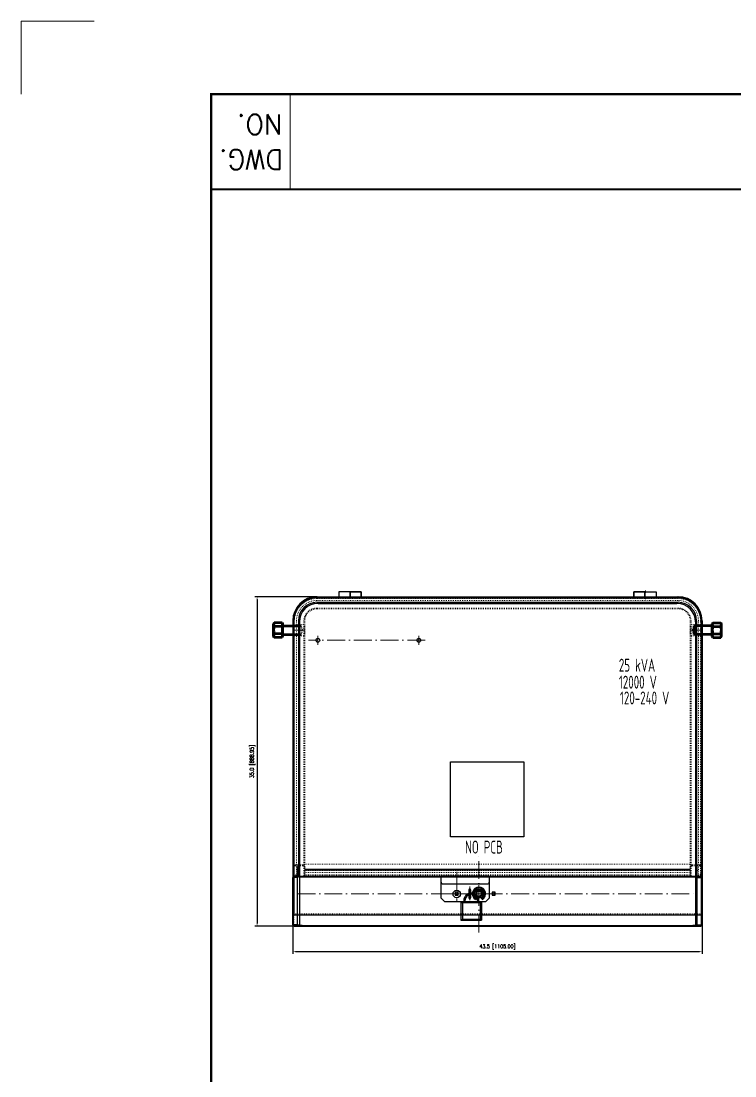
# Model space of a CAD drawing. Header units: millimetres. Extents: x 13152 to 36426, y -6229 to 3790.
# Drawn here: x 28138 to 30065, y 943 to 3790 of the extents above; entities that cross this region are included whole.
import ezdxf
from ezdxf.enums import TextEntityAlignment as Align

# ---------------------------------------------------------------- set-up
doc = ezdxf.new("R2010")
doc.units = ezdxf.units.MM
doc.header["$LTSCALE"] = 4
doc.linetypes.add('ACAD_ISO03W100', pattern=[1.18, 0.47, -0.71])
doc.linetypes.add('ACAD_ISO10W100', pattern=[18, 12, -3, 0, -3])
doc.layers.add('1', color=12, linetype='Continuous')
doc.layers.add('2', color=3, linetype='Continuous')
doc.layers.add('paper', color=254, linetype='Continuous', plot=False)
doc.layers.add('标注、文本', color=3, linetype='Continuous', lineweight=25)
doc.layers.add('粗实线', color=4, linetype='Continuous', lineweight=53)
doc.styles.add('pdm', font='gbenor.shx', dxfattribs={"width": 0.8, "bigfont": 'gbhzfs.shx'})
doc.styles.add('ROMANS', font='romans.shx', dxfattribs={"bigfont": 'whgtxt.shx'})
doc.styles.add('TH_GBDIM', font='romans.shx', dxfattribs={"width": 0.8, "bigfont": 'gbcbig.shx'})
doc.dimstyles.new('TH_GBDIM1', dxfattribs={"dimscale": 3, "dimtxt": 3.5, "dimasz": 2.5, "dimexe": 2, "dimexo": 0, "dimgap": 1.5, "dimtad": 1, "dimdec": 1, "dimlfac": 0.03937, "dimzin": 0, "dimdsep": 46, "dimtxsty": 'TH_GBDIM', "dimcen": 2.5, "dimclrd": 3, "dimclre": 256, "dimclrt": 2, "dimadec": 0, "dimazin": 0, "dimtfac": 0.714286, "dimtdec": 1, "dimtmove": 0, "dimatfit": 3, "dimfxl": 0, "dimtzin": 0, "dimlwd": -1, "dimlwe": -1, "dimarcsym": 0})
picture_1 = doc.add_image_def('image2.png', size_in_pixel=(657, 671))

# ---------------------------------------------------------------- blocks, each defined once
blk = doc.blocks.new('huuuuu')
at = {"layer": '标注、文本', "color": 1, "linetype": 'ACAD_ISO10W100', "lineweight": 18}
for p, q in [((2108, -5579.3), (2153.5, -5579.3)), ((2130.7, -5602.1), (2130.7, -5556.6))]:
    blk.add_line(p, q, dxfattribs=at)
at = {"layer": '标注、文本', "color": 2, "linetype": 'ACAD_ISO03W100', "lineweight": 18}
for p, q in [((2113.7, -5573.3), (2117, -5573.3)), ((2144.5, -5573.3), (2147.7, -5573.3)), ((2113.7, -5585.3), (2117, -5585.3)), ((2144.5, -5585.3), (2147.7, -5585.3))]:
    blk.add_line(p, q, dxfattribs=at)
at = {"layer": '标注、文本'}
for p, q in [((2121.7, -5563.7), (2123.2, -5566.3)), ((2138.2, -5566.3), (2139.7, -5563.7))]:
    blk.add_line(p, q, dxfattribs=at)
for radius in [18, 15]:
    blk.add_arc((2130.7, -5579.3), radius, 120, 60, dxfattribs=at)
blk = doc.blocks.new('*D211')
at = {"layer": 'Defpoints', "color": 0, "transparency": 16777216}
for p in [(28871.5, 1351.4), (29976.5, 1351.4), (29976.5, 1278.9)]:
    blk.add_point(p, dxfattribs=at)
at = {"layer": '标注、文本', "transparency": 16777216}
for p, q in [((28871.5, 1351.4), (28871.5, 1272.9)), ((29976.5, 1351.4), (29976.5, 1272.9))]:
    blk.add_line(p, q, dxfattribs=at)
at = {"layer": '标注、文本', "color": 3, "transparency": 16777216}
blk.add_line((28879, 1278.9), (29969, 1278.9), dxfattribs=at)
for points in [[(28879, 1280.2), (28879, 1277.7), (28871.5, 1278.9)], [(29969, 1280.2), (29969, 1277.7), (29976.5, 1278.9)]]:
    blk.add_solid(points, dxfattribs=at)
at = {"layer": '标注、文本', "color": 2, "transparency": 16777216, "insert": (29424, 1291.4), "char_height": 10.5, "attachment_point": 5, "style": 'TH_GBDIM'}
blk.add_mtext('43.5 [1105.00]', dxfattribs=at)
blk = doc.blocks.new('*D212')
at = {"layer": 'Defpoints', "color": 0, "transparency": 16777216}
for p in [(28936.5, 2236.4), (28775, 1347.4), (28936.5, 1347.4)]:
    blk.add_point(p, dxfattribs=at)
at = {"layer": '标注、文本', "transparency": 16777216}
for p, q in [((28936.5, 2236.4), (28769, 2236.4)), ((28936.5, 1347.4), (28769, 1347.4))]:
    blk.add_line(p, q, dxfattribs=at)
at = {"layer": '标注、文本', "color": 3, "transparency": 16777216}
blk.add_line((28775, 2228.9), (28775, 1354.9), dxfattribs=at)
for points in [[(28773.8, 2228.9), (28776.3, 2228.9), (28775, 2236.4)], [(28773.8, 1354.9), (28776.3, 1354.9), (28775, 1347.4)]]:
    blk.add_solid(points, dxfattribs=at)
at = {"layer": '标注、文本', "color": 2, "transparency": 16777216, "insert": (28762.5, 1791.9), "char_height": 10.5, "attachment_point": 5, "rotation": 90, "style": 'TH_GBDIM'}
blk.add_mtext('35.0 [888.95]', dxfattribs=at)

msp = doc.modelspace()

# ---------------------------------------------------------------- linework, layer by layer
at = {"layer": '1', "color": 0, "lineweight": 40}
msp.add_line((28650.99, 3336.13), (30387.58, 3336.13), dxfattribs=at)
at = {"layer": '1', "color": 0, "lineweight": 40, "const_width": 6.91}
msp.add_lwpolyline([(28650.99, -1853.92), (36228.84, -1853.92), (36228.84, 3592.67), (28650.99, 3592.67), (28650.99, -1853.92)], dxfattribs=at)
at = {"layer": '2', "lineweight": 13}
msp.add_line((28864.11, 3592.67), (28864.11, 3336.13), dxfattribs=at)
at = {"layer": 'paper', "lineweight": 13}
for q in [(28137.9, 3592.67), (28335.24, 3790.01)]:
    msp.add_line((28137.9, 3790.01), q, dxfattribs=at)
at = {"layer": '标注、文本'}
for p, q in [((28995.95, 2249.43), (28995.95, 2234.43)), ((29025.95, 2249.43), (28995.95, 2249.43)), ((29025.95, 2249.43), (29025.95, 2234.43)), ((29025.95, 2234.43), (29025.95, 2249.43)), ((29025.95, 2234.43), (29025.95, 2249.43)), ((29025.95, 2249.43), (29055.95, 2249.43)), ((29025.95, 2249.43), (29025.95, 2234.43)), ((29055.95, 2249.43), (29025.95, 2249.43)), ((29055.95, 2249.43), (29055.95, 2234.43)), ((29055.95, 2234.43), (29055.95, 2249.43)), ((29821.95, 2249.43), (29791.95, 2249.43)), ((29791.95, 2249.43), (29791.95, 2234.43)), ((29791.95, 2234.43), (29791.95, 2249.43)), ((29791.95, 2249.43), (29821.95, 2249.43)), ((29821.95, 2249.43), (29821.95, 2234.43)), ((29821.95, 2234.43), (29821.95, 2249.43)), ((29821.95, 2249.43), (29851.95, 2249.43)), ((29821.95, 2234.43), (29821.95, 2249.43)), ((29821.95, 2249.43), (29821.95, 2234.43)), ((29851.95, 2249.43), (29851.95, 2234.43)), ((28936.45, 2236.43), (29911.45, 2236.43)), ((28936.45, 2221.43), (29911.45, 2221.43)), ((28938.95, 2236.43), (29908.95, 2236.43)), ((28938.95, 2233.93), (29908.95, 2233.93)), ((28995.95, 2234.43), (29025.95, 2234.43)), ((29055.95, 2234.43), (29025.95, 2234.43)), ((29025.95, 2234.43), (29055.95, 2234.43)), ((29791.95, 2234.43), (29821.95, 2234.43)), ((29823.95, 2234.43), (29791.95, 2234.43)), ((29851.95, 2234.43), (29821.95, 2234.43)), ((28939.45, 2218.43), (29908.45, 2218.43)), ((28871.45, 2171.43), (28871.45, 1481.92)), ((28871.45, 2168.93), (28871.45, 1350.93)), ((28873.95, 2168.93), (28873.95, 1377.93)), ((28886.45, 2171.43), (28886.45, 1481.92)), ((28889.45, 2168.43), (28889.45, 1350.93)), ((29958.45, 2168.43), (29958.45, 1350.93)), ((29961.45, 2171.43), (29961.45, 1481.92)), ((29973.95, 2168.93), (29973.95, 1377.93)), ((29976.45, 2171.43), (29976.45, 1481.92)), ((29976.45, 2168.93), (29976.45, 1350.93)), ((29973.45, 2161.43), (29973.95, 2160.93)), ((29973.45, 2131.43), (29973.45, 2161.43)), ((29973.95, 2131.93), (29973.95, 2160.93)), ((29973.95, 2131.93), (29973.45, 2131.43)), ((28871.45, 1481.92), (28886.45, 1481.92)), ((28873.49, 1482.43), (28875.49, 1482.43)), ((28882.45, 1482.43), (28875.45, 1482.43)), ((28882.45, 1480.43), (28875.45, 1480.43)), ((28886.45, 1507.43), (28884.45, 1507.43)), ((28884.45, 1484.43), (28884.45, 1507.43)), ((28886.45, 1499.93), (28884.45, 1499.93)), ((28886.45, 1494.93), (28884.45, 1494.93)), ((28886.45, 1484.43), (28886.45, 1507.43)), ((28886.45, 1482.43), (29961.45, 1482.43)), ((28886.45, 1480.43), (28886.45, 1482.43)), ((28886.45, 1480.43), (29961.45, 1480.43)), ((28901.49, 1482.43), (28903.49, 1482.43)), ((28903.49, 1501.43), (29944.42, 1501.43)), ((28903.49, 1499.43), (29944.42, 1499.43)), ((28903.49, 1482.43), (29944.42, 1482.43)), ((29271.95, 1482.93), (29401.95, 1482.93)), ((29271.95, 1472.93), (29271.95, 1482.93)), ((29271.95, 1422.93), (29271.95, 1482.93)), ((29401.95, 1482.93), (29401.95, 1472.93)), ((29401.95, 1482.93), (29401.95, 1422.93)), ((29946.42, 1482.43), (29944.42, 1482.43)), ((29961.45, 1507.43), (29963.45, 1507.43)), ((29961.45, 1484.43), (29961.45, 1507.43)), ((29961.45, 1499.93), (29963.45, 1499.93)), ((29961.45, 1494.93), (29963.45, 1494.93)), ((29961.45, 1480.43), (29961.45, 1482.43)), ((29961.45, 1481.92), (29976.45, 1481.92)), ((29963.45, 1484.43), (29963.45, 1507.43)), ((29965.45, 1482.43), (29972.45, 1482.43)), ((29965.45, 1480.43), (29972.45, 1480.43)), ((29974.42, 1482.43), (29972.42, 1482.43)), ((28871.45, 1351.43), (28871.45, 1478.43)), ((28873.45, 1351.43), (28873.45, 1478.43)), ((28884.45, 1478.43), (28873.45, 1478.43)), ((28884.45, 1351.43), (28884.45, 1478.43)), ((29276.95, 1461.51), (29396.95, 1461.51)), ((29963.45, 1351.43), (29963.45, 1478.43)), ((29963.45, 1478.43), (29974.45, 1478.43)), ((29974.45, 1351.43), (29974.45, 1478.43)), ((29976.45, 1351.43), (29976.45, 1478.43)), ((29309.95, 1438.93), (29309.95, 1430.93)), ((29317.95, 1438.93), (29309.95, 1438.93)), ((29309.95, 1430.93), (29317.95, 1430.93)), ((29317.95, 1430.93), (29317.95, 1438.93)), ((29346.45, 1445.71), (29346.45, 1424.21)), ((29346.95, 1445.93), (29346.95, 1423.93)), ((29350.95, 1445.93), (29350.95, 1423.93)), ((29351.45, 1445.71), (29351.45, 1424.21)), ((29362.22, 1438.74), (29373.95, 1447.26)), ((29366.7, 1424.95), (29362.22, 1438.74)), ((29366.7, 1424.95), (29381.2, 1424.95)), ((29367.45, 1436.43), (29367.45, 1433.43)), ((29373.95, 1447.26), (29385.68, 1438.74)), ((29380.45, 1436.43), (29380.45, 1433.43)), ((29385.68, 1438.74), (29381.2, 1424.95)), ((29409.95, 1438.93), (29409.95, 1430.93)), ((29417.95, 1438.93), (29409.95, 1438.93)), ((29409.95, 1430.93), (29417.95, 1430.93)), ((29417.95, 1430.93), (29417.95, 1438.93)), ((29271.95, 1422.93), (29281.95, 1412.93)), ((29391.95, 1412.93), (29281.95, 1412.93)), ((29325.28, 1412.93), (29325.28, 1363.77)), ((29325.28, 1412.93), (29329.15, 1410.87)), ((29329.15, 1410.87), (29329.15, 1366.32)), ((29376.89, 1410.87), (29329.15, 1410.87)), ((29333.02, 1416.62), (29333.02, 1412.93)), ((29336.02, 1416.62), (29336.02, 1412.93)), ((29370.02, 1416.62), (29370.02, 1412.93)), ((29373.02, 1416.62), (29373.02, 1412.93)), ((29376.89, 1410.87), (29380.76, 1412.93)), ((29376.89, 1410.87), (29376.89, 1366.32)), ((29380.76, 1412.93), (29380.76, 1363.77)), ((29391.95, 1412.93), (29401.95, 1422.93)), ((28873.95, 1377.93), (29973.95, 1377.93)), ((28884.45, 1351.43), (28873.45, 1351.43)), ((28873.95, 1350.93), (28889.45, 1350.93)), ((28874.95, 1349.93), (28896.45, 1349.93)), ((28874.95, 1347.43), (28896.45, 1347.43)), ((28875.45, 1349.43), (29972.45, 1349.43)), ((28875.45, 1347.43), (29972.45, 1347.43)), ((28884.45, 1347.43), (28884.45, 1349.43)), ((28896.45, 1349.93), (28896.45, 1347.43)), ((28896.45, 1347.43), (29961.45, 1347.43)), ((29325.28, 1363.77), (29329.15, 1366.32)), ((29325.28, 1363.77), (29380.76, 1363.77)), ((29329.15, 1366.32), (29376.89, 1366.32)), ((29376.89, 1366.32), (29380.76, 1363.77)), ((29951.45, 1349.93), (29972.95, 1349.93)), ((29951.45, 1349.93), (29951.45, 1347.43)), ((29951.45, 1349.93), (29972.95, 1349.93)), ((29951.45, 1347.43), (29972.95, 1347.43)), ((29951.45, 1347.43), (29972.95, 1347.43)), ((29958.45, 1350.93), (29973.95, 1350.93)), ((29963.45, 1351.43), (29974.45, 1351.43)), ((29963.45, 1347.43), (29963.45, 1349.43))]:
    msp.add_line(p, q, dxfattribs=at)
at = {"layer": '标注、文本', "color": 2, "linetype": 'ACAD_ISO03W100', "lineweight": 18}
for p, q in [((29823.95, 2253.46), (29823.95, 2247.43)), ((28936.45, 2233.93), (29911.45, 2233.93)), ((29911.45, 2233.93), (28936.45, 2233.93)), ((29911.45, 2231.93), (28936.45, 2231.93)), ((28936.45, 2226.43), (29911.45, 2226.43)), ((28938.95, 2233.93), (29908.95, 2233.93)), ((28995.95, 2235.89), (28995.95, 2241.93)), ((29025.95, 2247.96), (29025.95, 2241.93)), ((29025.95, 2235.89), (29025.95, 2241.93)), ((29025.95, 2235.89), (29025.95, 2241.93)), ((29821.95, 2247.96), (29821.95, 2241.93)), ((29821.95, 2235.89), (29821.95, 2241.93)), ((29821.95, 2235.89), (29821.95, 2241.93)), ((29823.95, 2230.39), (29823.95, 2236.43)), ((29851.95, 2235.89), (29851.95, 2241.93)), ((29911.45, 2205.93), (28936.45, 2205.93)), ((29911.45, 2203.93), (28936.45, 2203.93)), ((28873.45, 1513.43), (28873.45, 2170.93)), ((28873.95, 1486.43), (28873.95, 2171.43)), ((28873.95, 2168.93), (28873.95, 1350.93)), ((28875.45, 1513.43), (28875.45, 2170.93)), ((28881.45, 2171.43), (28881.45, 1481.92)), ((28901.45, 1513.43), (28901.45, 2170.93)), ((28903.45, 1513.43), (28903.45, 2170.93)), ((29944.45, 1513.43), (29944.45, 2170.93)), ((29946.45, 1513.43), (29946.45, 2170.93)), ((29966.45, 2171.43), (29966.45, 1481.92)), ((29972.45, 1513.43), (29972.45, 2170.93)), ((29973.95, 2171.93), (29973.95, 1350.93)), ((29973.95, 1486.43), (29973.95, 2171.43)), ((29974.45, 1513.43), (29974.45, 2170.93)), ((28874.45, 2161.43), (28873.95, 2160.93)), ((28873.95, 2131.93), (28873.95, 2160.93)), ((28893.95, 2157.93), (28873.95, 2157.93)), ((28894.61, 2156.43), (28873.95, 2156.43)), ((28894.61, 2136.43), (28873.95, 2136.43)), ((28874.45, 2161.43), (28900.95, 2161.43)), ((28874.45, 2131.43), (28874.45, 2161.43)), ((28893.95, 2134.93), (28893.95, 2157.93)), ((28893.95, 2157.93), (28898.95, 2146.43)), ((28898.95, 2146.43), (28893.95, 2134.93)), ((28900.95, 2161.43), (28900.95, 2131.43)), ((28900.95, 2161.43), (28903.95, 2158.43)), ((28903.95, 2158.43), (28903.95, 2134.43)), ((29946.95, 2161.43), (29943.95, 2158.43)), ((29943.95, 2158.43), (29943.95, 2134.43)), ((29973.45, 2161.43), (29946.95, 2161.43)), ((29946.95, 2161.43), (29946.95, 2131.43)), ((29953.95, 2157.93), (29948.95, 2146.43)), ((29948.95, 2146.43), (29953.95, 2134.93)), ((29953.3, 2156.43), (29973.95, 2156.43)), ((29953.3, 2136.43), (29973.95, 2136.43)), ((29953.95, 2134.93), (29953.95, 2157.93)), ((29953.95, 2157.93), (29973.95, 2157.93)), ((28893.95, 2134.93), (28873.95, 2134.93)), ((28873.95, 2131.93), (28874.45, 2131.43)), ((28900.95, 2131.43), (28874.45, 2131.43)), ((28903.95, 2134.43), (28900.95, 2131.43)), ((29943.95, 2134.43), (29946.95, 2131.43)), ((29946.95, 2131.43), (29973.45, 2131.43)), ((29953.95, 2134.93), (29973.95, 2134.93)), ((28873.45, 1513.43), (28903.45, 1513.43)), ((28877.49, 1512.43), (28899.49, 1512.43)), ((28877.49, 1510.43), (28899.49, 1510.43)), ((28903.45, 1514.43), (28903.45, 1484.43)), ((28903.45, 1514.43), (29944.45, 1514.43)), ((29944.45, 1484.43), (29944.45, 1514.43)), ((29944.45, 1513.43), (29974.45, 1513.43)), ((29970.42, 1512.43), (29948.42, 1512.43)), ((29970.42, 1510.43), (29948.42, 1510.43)), ((28873.49, 1482.43), (28873.49, 1508.43)), ((28873.95, 1486.43), (28881.45, 1486.43)), ((28875.49, 1508.43), (28875.49, 1482.43)), ((28881.45, 1482.43), (28881.45, 1486.43)), ((28901.49, 1508.43), (28901.49, 1482.43)), ((28903.49, 1482.43), (28903.49, 1508.43)), ((28903.49, 1499.93), (29944.42, 1499.93)), ((28903.49, 1497.93), (29944.42, 1497.93)), ((28903.49, 1492.43), (29944.42, 1492.43)), ((28903.49, 1486.43), (29944.42, 1486.43)), ((28903.49, 1484.43), (29944.42, 1484.43)), ((28903.49, 1484.43), (29944.42, 1484.43)), ((29271.95, 1480.93), (29401.95, 1480.93)), ((29944.42, 1482.43), (29944.42, 1508.43)), ((29946.42, 1508.43), (29946.42, 1482.43)), ((29966.45, 1482.43), (29966.45, 1486.43)), ((29966.45, 1486.43), (29973.95, 1486.43)), ((29972.42, 1508.43), (29972.42, 1482.43)), ((29974.42, 1482.43), (29974.42, 1508.43)), ((28873.95, 1380.43), (29973.95, 1380.43))]:
    msp.add_line(p, q, dxfattribs=at)
at = {"layer": '标注、文本', "color": 1, "linetype": 'ACAD_ISO10W100', "lineweight": 18}
for p, q in [((28903.95, 2146.43), (28873.95, 2146.43)), ((28903.95, 2146.43), (28873.95, 2146.43)), ((29943.95, 2146.43), (29973.95, 2146.43)), ((29943.95, 2146.43), (29973.95, 2146.43)), ((29943.95, 2146.43), (29973.95, 2146.43)), ((29228.68, 2118.93), (28913.42, 2118.93)), ((28938.95, 2107.09), (28938.95, 2130.77)), ((29211.95, 2107.09), (29211.95, 2130.77)), ((29373.95, 1330.61), (29373.95, 1545.85)), ((28888.36, 1497.43), (28883.04, 1497.43)), ((29313.97, 1493.88), (29313.97, 1412.34)), ((29959.54, 1497.43), (29964.87, 1497.43)), ((29348.95, 1454.41), (29348.95, 1417.41)), ((28884.45, 1434.93), (29963.45, 1434.93)), ((29384.88, 1434.93), (29290.95, 1434.93)), ((29313.95, 1430.93), (29313.95, 1438.93)), ((29348.95, 1425.93), (29348.95, 1447.93)), ((29358.09, 1434.93), (29389.82, 1434.93)), ((29373.95, 1418.16), (29373.95, 1451.69)), ((29373.95, 1443.47), (29373.95, 1426.39)), ((29413.95, 1430.93), (29413.95, 1438.93))]:
    msp.add_line(p, q, dxfattribs=at)
at = {"layer": '标注、文本'}
for centre, radius in [((28938.95, 2118.93), 5), ((29211.95, 2118.93), 5), ((29313.97, 1434.34), 10), ((29373.95, 1434.93), 12.33), ((29373.95, 1434.93), 7)]:
    msp.add_circle(centre, radius, dxfattribs=at)
for centre, radius, start, end in [((28938.95, 2168.93), 67.5, 90, 180), ((28936.45, 2171.43), 65, 90, 180), ((28938.95, 2168.93), 65, 90, 180), ((28936.45, 2171.43), 50, 90, 180), ((29908.95, 2168.93), 67.5, 0, 90), ((29908.95, 2168.93), 65, 0, 90), ((29911.45, 2171.43), 65, 0, 90), ((29911.45, 2171.43), 50, 0, 90), ((28939.45, 2168.43), 50, 90, 180), ((29908.45, 2168.43), 50, 0, 90), ((28875.45, 1478.43), 4, 90, 180), ((28875.45, 1478.43), 2, 90, 180), ((28882.45, 1484.43), 2, 270, 0), ((28882.45, 1484.43), 4, 270, 0), ((29965.45, 1484.43), 4, 180, 270), ((29965.45, 1484.43), 2, 180, 270), ((29972.45, 1478.43), 4, 0, 90), ((29972.45, 1478.43), 2, 0, 90), ((29276.95, 1466.51), 5, 180, 270), ((29396.95, 1466.51), 5, 270, 0), ((29353.02, 1416.62), 20, 0, 180), ((29353.02, 1416.62), 17, 0, 180), ((29348.95, 1445.71), 2.5, 0, 180), ((29348.95, 1424.21), 2.5, 180, 0), ((29348.95, 1445.93), 2, 0, 180), ((29348.95, 1423.93), 2, 180, 0), ((29373.95, 1436.43), 6.5, 0, 180), ((29373.95, 1433.43), 6.5, 180, 0), ((28875.45, 1351.43), 4, 180, 270), ((28874.95, 1350.93), 3.5, 180, 270), ((28875.45, 1351.43), 2, 180, 270), ((28874.95, 1350.93), 1, 180, 270), ((29972.45, 1351.43), 4, 270, 0), ((29972.45, 1351.43), 2, 270, 0), ((29972.95, 1350.93), 3.5, 270, 0), ((29972.95, 1350.93), 1, 270, 0)]:
    msp.add_arc(centre, radius, start, end, dxfattribs=at)
at = {"layer": '标注、文本', "color": 2, "linetype": 'ACAD_ISO03W100', "lineweight": 18}
for centre, radius, start, end in [((28936.45, 2170.93), 63, 90, 180), ((28938.95, 2168.93), 65, 90, 180), ((28936.45, 2171.43), 62.5, 90, 180), ((28936.45, 2170.93), 61, 90, 180), ((28936.45, 2171.43), 55, 90, 180), ((29908.95, 2168.93), 65, 0, 90), ((29911.45, 2171.43), 62.5, 0, 90), ((29911.45, 2170.93), 63, 0, 90), ((29911.45, 2170.93), 61, 0, 90), ((29911.45, 2171.43), 55, 0, 90), ((28936.45, 2170.93), 35, 90, 180), ((28936.45, 2170.93), 33, 90, 180), ((29911.45, 2170.93), 35, 0, 90), ((29911.45, 2170.93), 33, 0, 90), ((28877.49, 1508.43), 4, 90, 180), ((28877.49, 1508.43), 2, 90, 180), ((28899.49, 1508.43), 4, 0, 90), ((28899.49, 1508.43), 2, 0, 90), ((29948.42, 1508.43), 4, 90, 180), ((29948.42, 1508.43), 2, 90, 180), ((29970.42, 1508.43), 4, 0, 90), ((29970.42, 1508.43), 2, 0, 90)]:
    msp.add_arc(centre, radius, start, end, dxfattribs=at)
at = {"layer": '粗实线', "ltscale": 2}
for p, q in [((28821.09, 2166.28), (28819.55, 2163.62)), ((28819.55, 2129.24), (28819.55, 2163.62)), ((28842.42, 2166.28), (28821.09, 2166.28)), ((28842.42, 2166.28), (28843.95, 2163.62)), ((28843.95, 2163.62), (28843.95, 2129.24)), ((28843.95, 2129.24), (28843.95, 2163.62)), ((30005.49, 2166.28), (30003.95, 2163.62)), ((30003.95, 2163.62), (30003.95, 2129.24)), ((30003.95, 2129.24), (30003.95, 2163.62)), ((30005.49, 2166.28), (30026.82, 2166.28)), ((30026.82, 2166.28), (30028.35, 2163.62)), ((30028.35, 2129.24), (30028.35, 2163.62)), ((28842.42, 2156.35), (28821.09, 2156.35)), ((28842.42, 2136.5), (28821.09, 2136.5)), ((28843.95, 2158.43), (28843.95, 2134.43)), ((28843.95, 2158.43), (28893.95, 2158.43)), ((30003.95, 2158.43), (29953.95, 2158.43)), ((29953.95, 2158.43), (29953.95, 2134.43)), ((30003.95, 2158.43), (30003.95, 2134.43)), ((30005.49, 2156.35), (30026.82, 2156.35)), ((30005.49, 2136.5), (30026.82, 2136.5)), ((28821.09, 2126.58), (28819.55, 2129.24)), ((28842.42, 2126.58), (28821.09, 2126.58)), ((28842.42, 2126.58), (28843.95, 2129.24)), ((28843.95, 2134.43), (28893.95, 2134.43)), ((30003.95, 2134.43), (29953.95, 2134.43)), ((30005.49, 2126.58), (30003.95, 2129.24)), ((30005.49, 2126.58), (30026.82, 2126.58)), ((30026.82, 2126.58), (30028.35, 2129.24))]:
    msp.add_line(p, q, dxfattribs=at)
for centre, radius, start, end in [((28828.69, 2161.21), 9.14, 146.29544, 212.08556), ((28834.82, 2161.21), 9.14, 327.44125, 33.70456), ((30013.09, 2161.21), 9.14, 146.29544, 212.55875), ((30019.22, 2161.21), 9.14, 327.91444, 33.70456), ((28855.55, 2146.43), 36, 163.9966, 196.0034), ((28828.69, 2131.65), 9.14, 147.91444, 213.70456), ((28834.82, 2131.65), 9.14, 326.29544, 32.08556), ((28807.95, 2146.43), 36, 343.9966, 16.0034), ((30039.95, 2146.43), 36, 163.9966, 196.0034), ((30013.09, 2131.65), 9.14, 147.91444, 213.70456), ((30019.22, 2131.65), 9.14, 326.29544, 32.08556), ((29992.35, 2146.43), 36, 343.9966, 16.0034)]:
    msp.add_arc(centre, radius, start, end, dxfattribs=at)

# ---------------------------------------------------------------- block references
at = {"layer": '标注、文本', "rotation": 180}
msp.add_blockref('huuuuu', (31504.66, -4144.39), dxfattribs=at)

# ---------------------------------------------------------------- texts
at = {"layer": '2', "lineweight": 13, "style": 'ROMANS'}
for s, p in [('NO.', (28843.97, 3537.5)), ('DWG.', (28845.87, 3442.98))]:
    msp.add_text(s, height=53.282, rotation=180, dxfattribs=at).set_placement(p)
at = {"layer": '标注、文本', "style": 'pdm', "width": 0.72}
for s, p in [('25 kVA', (29800.7, 2051.75)), ('12000 V', (29802.87, 2005.95)), ('120-240 V', (29821.16, 1963.3)), ('NO PCB', (29387.43, 1560.83))]:
    msp.add_text(s, height=35, dxfattribs=at).set_placement(p, align=Align.MIDDLE_CENTER)

# ---------------------------------------------------------------- dimensions: what is measured, and where the dimension line sits
at = {"layer": '标注、文本'}
dim = msp.add_linear_dim(base=(28775.01, 1347.43), p1=(28936.46, 2236.38), p2=(28936.46, 1347.43), angle=90, dimstyle='TH_GBDIM1', dxfattribs=at)
dim.commit()
dim.dimension.update_dxf_attribs({"geometry": '*D212', "text_midpoint": (28762.51, 1791.91)})
dim = msp.add_linear_dim(base=(29976.45, 1278.9), p1=(28871.45, 1351.43), p2=(29976.45, 1351.43), dimstyle='TH_GBDIM1', dxfattribs=at)
dim.commit()
dim.dimension.update_dxf_attribs({"geometry": '*D211', "text_midpoint": (29423.95, 1291.4)})

# ---------------------------------------------------------------- pictures from other files: only their frames are drawn
image = msp.add_image(picture_1, insert=(29296.8, 1588.38), size_in_units=(198.63, 202.86), rotation=0, dxfattribs=at)
image.dxf.flags = 7

doc.saveas('drawing.dxf')
